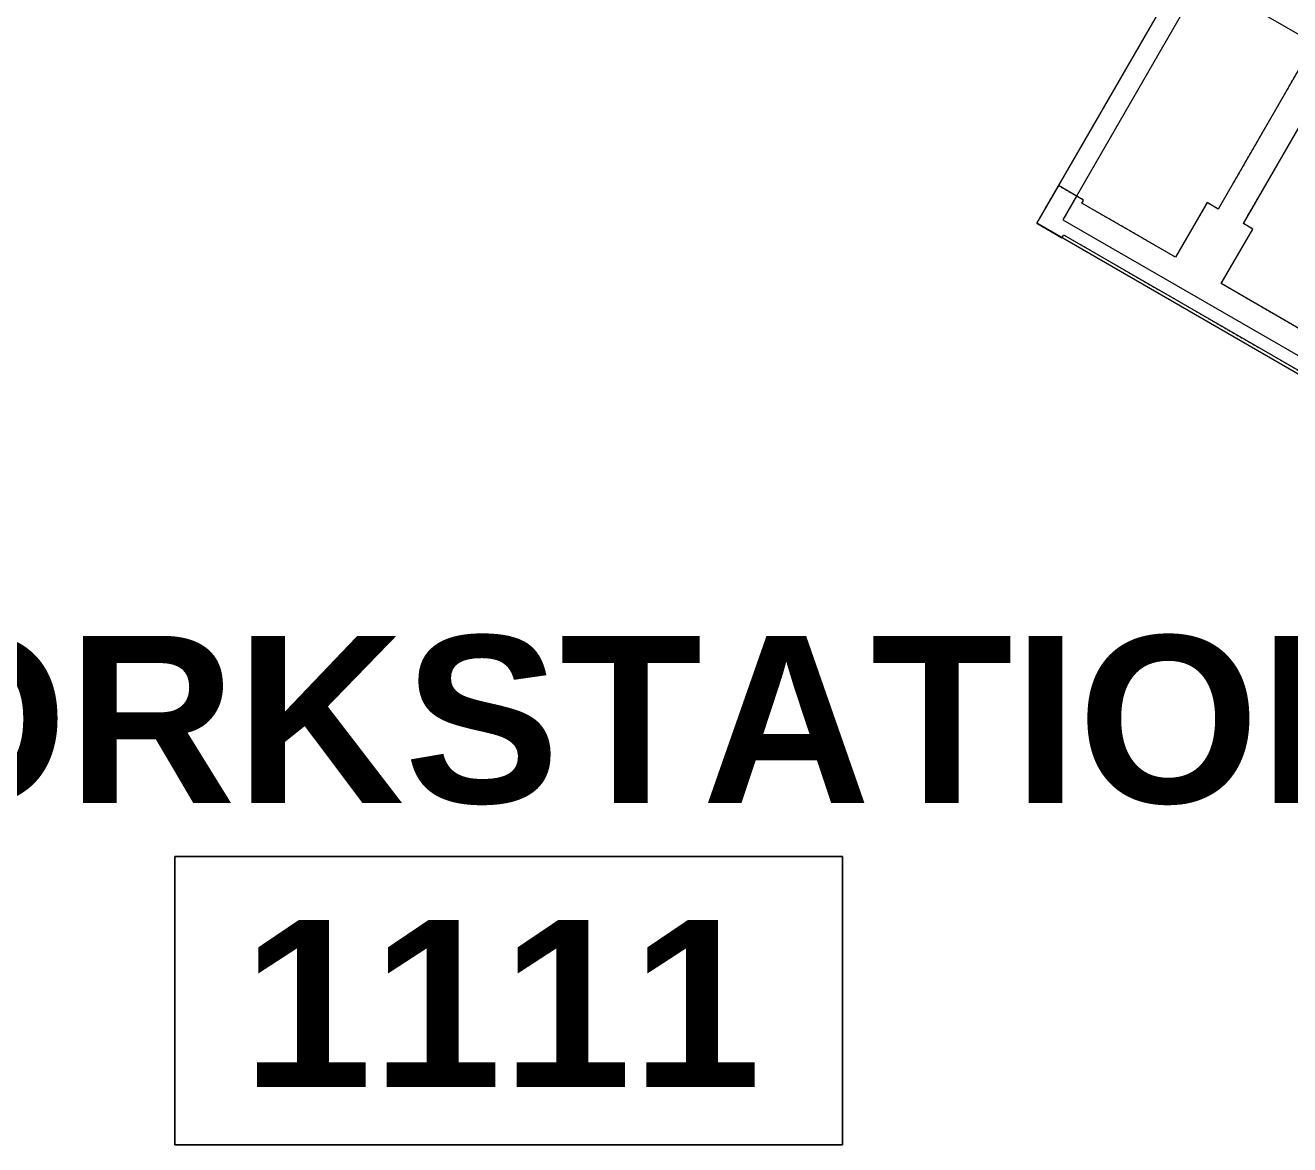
# Model space of a CAD drawing. Header units: inches. Extents: x 6664 to 8129, y 209 to 1287.
# Drawn here: x 7257.2 to 7325.4, y 500.8 to 561.1 of the extents above; entities that cross this region are included whole.
import ezdxf

# ---------------------------------------------------------------- set-up
doc = ezdxf.new("R2010")
doc.units = ezdxf.units.IN
doc.header["$MEASUREMENT"] = 0
doc.linetypes.add('Dash', pattern=[0.25, 0.125, -0.125])
for name, color, linetype, lineweight in [('A-AREA-IDEN', 2, 'Continuous', 9), ('I-FURN', 30, 'Continuous', 9), ('I-FURN-HDLN', 30, 'Dash', 9)]:
    doc.layers.add(name, color=color, linetype=linetype, lineweight=lineweight)
doc.styles.add('Swis721 Lt BT_B', font='', dxfattribs={"height": 9})
doc.styles.get('Swis721 Lt BT_B').set_extended_font_data('Swis721 Lt BT', bold=True)

# ---------------------------------------------------------------- blocks, each defined once
blk = doc.blocks.new('Desk-Worksurface-Teknion-WWWTW3060-R2011 - 30_ x 60_-8020272-11th FLOOR POWER _ SIGNAL')
at = {"layer": 'I-FURN'}
for p, q in [((-33.212, 13.762), (-59.556, 13.762)), ((-59.556, 13.762), (-59.556, -13.762))]:
    blk.add_line(p, q, dxfattribs=at)
blk = doc.blocks.new('Hardware-Table_Frame-Teknion-WWSTW_60_Wide-R2011 - 28_ x 60_ x 60_-7617701-11th FLOOR POWER _ SIGNAL')
at = {"layer": 'I-FURN'}
for p, q in [((-27.945, -4.583), (-46.701, -37.069)), ((-45.342, -37.854), (-26.609, -5.408)), ((-55.312, -35.803), (-56.473, -37.814)), ((-53.952, -36.588), (-55.312, -35.803)), ((-54.047, -36.751), (-53.952, -36.588)), ((-48.997, -39.667), (-54.047, -36.751)), ((-47.298, -36.724), (-48.997, -39.667)), ((-46.701, -37.069), (-47.298, -36.724)), ((-56.483, -37.831), (-55.123, -38.616)), ((-46.536, -41.088), (-44.837, -38.145)), ((-44.837, -38.145), (-45.342, -37.854)), ((-55.114, -38.6), (-55.032, -38.458)), ((-55.032, -38.458), (-32.555, -51.435)), ((-31.57, -49.729), (-46.536, -41.088))]:
    blk.add_line(p, q, dxfattribs=at)
at = {"layer": 'I-FURN-HDLN'}
for p, q in [((-27.945, -4.583), (-46.701, -37.069)), ((-45.342, -37.854), (-26.586, -5.367)), ((-55.312, -35.803), (-56.483, -37.831)), ((-53.952, -36.588), (-55.312, -35.803)), ((-54.047, -36.751), (-53.952, -36.588)), ((-48.997, -39.667), (-54.047, -36.751)), ((-47.298, -36.724), (-48.997, -39.667)), ((-46.701, -37.069), (-47.298, -36.724)), ((-56.483, -37.831), (-55.123, -38.616)), ((-46.536, -41.088), (-44.837, -38.145)), ((-44.837, -38.145), (-45.342, -37.854)), ((-55.123, -38.616), (-55.032, -38.458)), ((-55.032, -38.458), (-5.789, -66.888)), ((-30.651, -50.259), (-46.536, -41.088))]:
    blk.add_line(p, q, dxfattribs=at)
blk = doc.blocks.new('Steelcase - Elective Elements - Plinth Base - Pedestal - Mobile - Wood Top-8453198-11th FLOOR POWER _ SIGNAL')
at = {"layer": 'I-FURN'}
for p, q in [((1.881, 3.405), (-0.647, -17.19)), ((3.346, 3.226), (1.881, 3.405)), ((16.769, 1.577), (3.346, 3.226)), ((15.921, -5.332), (16.769, 1.577)), ((15.73, -6.89), (15.921, -5.332)), ((14.241, -19.018), (15.73, -6.89)), ((-0.647, -17.19), (0.629, -17.347)), ((0.629, -17.347), (10.687, -18.582)), ((10.687, -18.582), (12.404, -18.793)), ((12.404, -18.793), (14.241, -19.018))]:
    blk.add_line(p, q, dxfattribs=at)
blk = doc.blocks.new('Room Tag - Room Name and Number-3379422-11th FLOOR POWER _ SIGNAL')
at = {"layer": 'A-AREA-IDEN'}
for p, q in [((-0.18806, -0.16357), (-0.18806, -0.00182)), ((-0.18806, -0.00182), (0.18694, -0.00182)), ((0.18694, -0.00182), (-0.18806, -0.00182)), ((-0.18806, -0.00182), (-0.18806, -0.16357)), ((0.18694, -0.00182), (0.18694, -0.16357)), ((0.18694, -0.16357), (0.18694, -0.00182)), ((0.18694, -0.16357), (-0.18806, -0.16357)), ((-0.18806, -0.16357), (0.18694, -0.16357))]:
    blk.add_line(p, q, dxfattribs=at)

msp = doc.modelspace()

# ---------------------------------------------------------------- block references
at = {"layer": 'A-AREA-IDEN', "xscale": 95.99999999999994, "yscale": 95.99999999999994, "zscale": 95.99999999999994}
msp.add_blockref('Room Tag - Room Name and Number-3379422-11th FLOOR POWER _ SIGNAL', (7283.366, 516.456), dxfattribs=at)
at = {"layer": 'I-FURN'}
msp.add_blockref('Hardware-Table_Frame-Teknion-WWSTW_60_Wide-R2011 - 28_ x 60_ x 60_-7617701-11th FLOOR POWER _ SIGNAL', (7368.255, 588.239), dxfattribs=at)
for name, p, rotation in [('Desk-Worksurface-Teknion-WWWTW3060-R2011 - 30_ x 60_-8020272-11th FLOOR POWER _ SIGNAL', (7353.478, 595.121), 59.99999693455857), ('Steelcase - Elective Elements - Plinth Base - Pedestal - Mobile - Wood Top-8453198-11th FLOOR POWER _ SIGNAL', (7315.583, 547.532), 66.99989978299159)]:
    msp.add_blockref(name, p, dxfattribs=dict(at, rotation=rotation))

# ---------------------------------------------------------------- texts
at = {"layer": 'A-AREA-IDEN', "char_height": 9, "attachment_point": 1, "style": 'Swis721 Lt BT_B'}
for s, insert, width in [('WORKSTATION', (7237.872, 528.172), 109.989), ('1111', (7268.956, 512.854), 33.936)]:
    msp.add_mtext(s, dxfattribs=dict(at, insert=insert, width=width))

doc.saveas('drawing.dxf')
